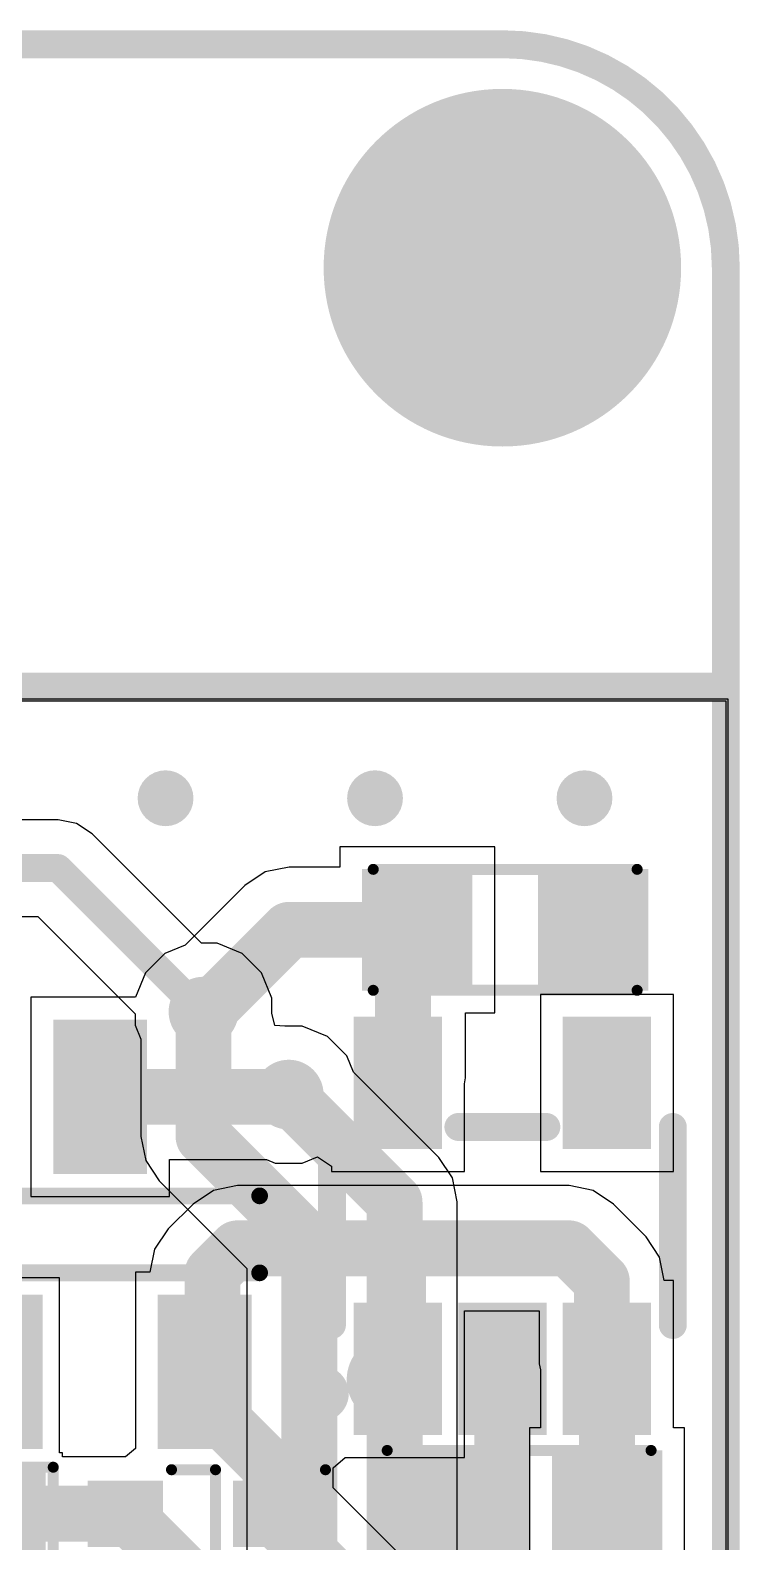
# Model space of a CAD drawing. Header units: millimetres. Extents: x -0.01 to 1.06, y -0.37 to 1.79.
# Drawn here: x 0.751 to 1.005, y 1.25 to 1.791 of the extents above; entities that cross this region are included whole.
import ezdxf

# ---------------------------------------------------------------- set-up
doc = ezdxf.new("R2010")
doc.units = ezdxf.units.MM
doc.header["$MEASUREMENT"] = 0
for name, color, linetype in [('BottomLayer', 5, 'Continuous'), ('BottomSolder', 6, 'Continuous'), ('Mechanical1', 6, 'Continuous'), ('Mechanical15', 56, 'Continuous'), ('MultiLayer', 9, 'Continuous'), ('PadHoleLayer', 156, 'Continuous'), ('TopLayer', 1, 'Continuous'), ('TopOverlay', 2, 'Continuous'), ('TopPaste', 8, 'Continuous'), ('TopSolder', 216, 'Continuous'), ('ViaHoleLayer', 16, 'Continuous')]:
    doc.layers.add(name, color=color, linetype=linetype)

# ---------------------------------------------------------------- blocks, each defined once
blk = doc.blocks.new('SOD_523_17')
at = {"layer": 'TopLayer'}
for points in [[(-0.00945, 0.00787), (0.00945, 0.00787), (0.00945, -0.00787), (-0.00945, -0.00787)], [(0.04252, 0.00787), (0.06142, 0.00787), (0.06142, -0.00787), (0.04252, -0.00787)]]:
    blk.add_hatch(color=1, dxfattribs=at).paths.add_polyline_path(points)
at = {"layer": 'TopPaste'}
for points in [[(-0.00945, 0.00787), (0.00945, 0.00787), (0.00945, -0.00787), (-0.00945, -0.00787)], [(0.04252, 0.00787), (0.06142, 0.00787), (0.06142, -0.00787), (0.04252, -0.00787)]]:
    blk.add_hatch(color=8, dxfattribs=at).paths.add_polyline_path(points)
at = {"layer": 'TopSolder'}
for points in [[(-0.01345, 0.01187), (0.01345, 0.01187), (0.01345, -0.01187), (-0.01345, -0.01187)], [(0.03852, 0.01187), (0.06542, 0.01187), (0.06542, -0.01187), (0.03852, -0.01187)]]:
    blk.add_hatch(color=216, dxfattribs=at).paths.add_polyline_path(points)
at = {"layer": 'TopOverlay', "const_width": 0.00394}
for points in [[(-0.01969, 0.01575), (-0.01969, -0.01575)], [(0.03543, 0.01575), (0.01969, 0.01575)], [(0.01969, 0.01575), (0.01969, -0.01575)], [(0.03543, -0.01575), (0.01969, -0.01575)]]:
    blk.add_lwpolyline(points, dxfattribs=at)
at = {"layer": 'TopOverlay', "const_width": 0.00197}
for points in [[(-0.02067, 0.01575, 1), (-0.0187, 0.01575, 1)], [(0.0187, 0.01575, 1), (0.02067, 0.01575, 1)], [(0.0187, 0.01575, 1), (0.02067, 0.01575, 1)], [(0.03445, 0.01575, 1), (0.03642, 0.01575, 1)], [(-0.02067, -0.01575, 1), (-0.0187, -0.01575, 1)], [(0.0187, -0.01575, 1), (0.02067, -0.01575, 1)], [(0.0187, -0.01575, 1), (0.02067, -0.01575, 1)], [(0.03445, -0.01575, 1), (0.03642, -0.01575, 1)]]:
    blk.add_lwpolyline(points, format="xyb", close=True, dxfattribs=at)
blk = doc.blocks.new('SOT_23_5_29')
at = {"layer": 'TopLayer'}
for points in [[(-0.070867, 0.049216), (-0.031497, 0.049216), (-0.031497, 0.025594), (-0.070867, 0.025594)], [(0.031495, 0.04921), (0.070865, 0.04921), (0.070865, 0.025588), (0.031495, 0.025588)], [(0.031493, 0.01181), (0.070863, 0.01181), (0.070863, -0.011812), (0.031493, -0.011812)], [(-0.070871, -0.025584), (-0.031501, -0.025584), (-0.031501, -0.049206), (-0.070871, -0.049206)], [(0.031491, -0.02559), (0.070861, -0.02559), (0.070861, -0.049212), (0.031491, -0.049212)]]:
    blk.add_hatch(color=1, dxfattribs=at).paths.add_polyline_path(points)
at = {"layer": 'TopPaste'}
for points in [[(-0.070867, 0.049216), (-0.031497, 0.049216), (-0.031497, 0.025594), (-0.070867, 0.025594)], [(0.031495, 0.04921), (0.070865, 0.04921), (0.070865, 0.025588), (0.031495, 0.025588)], [(0.031493, 0.01181), (0.070863, 0.01181), (0.070863, -0.011812), (0.031493, -0.011812)], [(-0.070871, -0.025584), (-0.031501, -0.025584), (-0.031501, -0.049206), (-0.070871, -0.049206)], [(0.031491, -0.02559), (0.070861, -0.02559), (0.070861, -0.049212), (0.031491, -0.049212)]]:
    blk.add_hatch(color=8, dxfattribs=at).paths.add_polyline_path(points)
at = {"layer": 'TopSolder'}
for points in [[(-0.074867, 0.053216), (-0.027497, 0.053216), (-0.027497, 0.021594), (-0.074867, 0.021594)], [(0.027495, 0.05321), (0.074865, 0.05321), (0.074865, 0.021588), (0.027495, 0.021588)], [(0.027493, 0.01581), (0.074863, 0.01581), (0.074863, -0.015812), (0.027493, -0.015812)], [(-0.074871, -0.021584), (-0.027501, -0.021584), (-0.027501, -0.053206), (-0.074871, -0.053206)], [(0.027491, -0.02159), (0.074861, -0.02159), (0.074861, -0.053212), (0.027491, -0.053212)]]:
    blk.add_hatch(color=216, dxfattribs=at).paths.add_polyline_path(points)
at = {"layer": 'Mechanical15'}
for points, const_width in [([(0.062875, -0.04, 1), (0.047135, -0.04, 1)], 0.015748), ([(0.043198, -0.04, 1), (0.051072, -0.04, 1)], 0.007874), ([(0.058938, -0.04, 1), (0.066812, -0.04, 1)], 0.007874)]:
    blk.add_lwpolyline(points, format="xyb", close=True, dxfattribs=dict(at, const_width=const_width))
at = {"layer": 'TopOverlay', "const_width": 0.01}
for points in [[(0.035432, 0.061022), (-0.035435, 0.061022)], [(-0.035435, -0.015751), (-0.035435, 0.015746)], [(0.035432, -0.061026), (-0.035435, -0.061026)]]:
    blk.add_lwpolyline(points, dxfattribs=at)
at = {"layer": 'TopOverlay'}
for points, const_width in [([(-0.037935, 0.061022, 1), (-0.032935, 0.061022, 1)], 0.005), ([(0.032932, 0.061022, 1), (0.037932, 0.061022, 1)], 0.005), ([(-0.037935, 0.015746, 1), (-0.032935, 0.015746, 1)], 0.005), ([(-0.037935, -0.015751, 1), (-0.032935, -0.015751, 1)], 0.005), ([(-0.037935, -0.061026, 1), (-0.032935, -0.061026, 1)], 0.005), ([(0.032932, -0.061026, 1), (0.037932, -0.061026, 1)], 0.005), ([(0.064995, -0.065, 1), (0.054995, -0.065, 1)], 0.01), ([(0.052495, -0.065, 1), (0.057495, -0.065, 1)], 0.005), ([(0.062495, -0.065, 1), (0.067495, -0.065, 1)], 0.005)]:
    blk.add_lwpolyline(points, format="xyb", close=True, dxfattribs=dict(at, const_width=const_width))
blk = doc.blocks.new('RES_0402_37')
at = {"layer": 'TopLayer'}
for points in [[(-0.0315, -0.01181), (-0.0315, 0.01181), (-0.00787, 0.01181), (-0.00787, -0.01181)], [(0.00787, -0.01181), (0.00787, 0.01181), (0.0315, 0.01181), (0.0315, -0.01181)]]:
    blk.add_hatch(color=1, dxfattribs=at).paths.add_polyline_path(points)
at = {"layer": 'TopPaste'}
for points in [[(-0.0315, -0.01181), (-0.0315, 0.01181), (-0.00787, 0.01181), (-0.00787, -0.01181)], [(0.00787, -0.01181), (0.00787, 0.01181), (0.0315, 0.01181), (0.0315, -0.01181)]]:
    blk.add_hatch(color=8, dxfattribs=at).paths.add_polyline_path(points)
at = {"layer": 'TopSolder'}
for points in [[(-0.0355, -0.01581), (-0.0355, 0.01581), (-0.00387, 0.01581), (-0.00387, -0.01581)], [(0.00387, -0.01581), (0.00387, 0.01581), (0.0355, 0.01581), (0.0355, -0.01581)]]:
    blk.add_hatch(color=216, dxfattribs=at).paths.add_polyline_path(points)
at = {"layer": 'TopOverlay', "const_width": 0.00394}
for points in [[(-0.03819, -0.01665), (-0.03819, 0.01665)], [(-0.03819, 0.01665), (0.03819, 0.01665)], [(0.03819, -0.01665), (0.03819, 0.01665)], [(0, -0.01), (0, 0.01)], [(-0.03819, -0.01665), (0.03819, -0.01665)]]:
    blk.add_lwpolyline(points, dxfattribs=at)
at = {"layer": 'TopOverlay', "const_width": 0.00197}
for points in [[(-0.03917, 0.01665, 1), (-0.0372, 0.01665, 1)], [(-0.03917, 0.01665, 1), (-0.0372, 0.01665, 1)], [(0.0372, 0.01665, 1), (0.03917, 0.01665, 1)], [(0.0372, 0.01665, 1), (0.03917, 0.01665, 1)], [(-0.00098, 0.01, 1), (0.00098, 0.01, 1)], [(-0.00098, -0.01, 1), (0.00098, -0.01, 1)], [(-0.03917, -0.01665, 1), (-0.0372, -0.01665, 1)], [(-0.03917, -0.01665, 1), (-0.0372, -0.01665, 1)], [(0.0372, -0.01665, 1), (0.03917, -0.01665, 1)], [(0.0372, -0.01665, 1), (0.03917, -0.01665, 1)]]:
    blk.add_lwpolyline(points, format="xyb", close=True, dxfattribs=at)
blk = doc.blocks.new('CAP_0603_46')
at = {"layer": 'TopLayer'}
for points in [[(-0.04724, -0.01772), (-0.04724, 0.01772), (-0.01575, 0.01772), (-0.01575, -0.01772)], [(0.01575, -0.01772), (0.01575, 0.01772), (0.04724, 0.01772), (0.04724, -0.01772)]]:
    blk.add_hatch(color=1, dxfattribs=at).paths.add_polyline_path(points)
at = {"layer": 'TopPaste'}
for points in [[(-0.04724, -0.01772), (-0.04724, 0.01772), (-0.01575, 0.01772), (-0.01575, -0.01772)], [(0.01575, -0.01772), (0.01575, 0.01772), (0.04724, 0.01772), (0.04724, -0.01772)]]:
    blk.add_hatch(color=8, dxfattribs=at).paths.add_polyline_path(points)
at = {"layer": 'TopSolder'}
for points in [[(-0.05124, -0.02172), (-0.05124, 0.02172), (-0.01175, 0.02172), (-0.01175, -0.02172)], [(0.01175, -0.02172), (0.01175, 0.02172), (0.05124, 0.02172), (0.05124, -0.02172)]]:
    blk.add_hatch(color=216, dxfattribs=at).paths.add_polyline_path(points)
at = {"layer": 'TopOverlay', "const_width": 0.00394}
for points in [[(0.04724, 0.02165), (-0.04724, 0.02165)], [(0.04724, -0.02165), (-0.04724, -0.02165)]]:
    blk.add_lwpolyline(points, dxfattribs=at)
at = {"layer": 'TopOverlay', "const_width": 0.00197}
for points in [[(-0.04823, 0.02165, 1), (-0.04626, 0.02165, 1)], [(0.04626, 0.02165, 1), (0.04823, 0.02165, 1)], [(-0.04823, -0.02165, 1), (-0.04626, -0.02165, 1)], [(0.04626, -0.02165, 1), (0.04823, -0.02165, 1)]]:
    blk.add_lwpolyline(points, format="xyb", close=True, dxfattribs=at)
blk = doc.blocks.new('CAP_0603_47')
at = {"layer": 'TopLayer'}
for points in [[(-0.04724, -0.01772), (-0.04724, 0.01772), (-0.01575, 0.01772), (-0.01575, -0.01772)], [(0.01575, -0.01772), (0.01575, 0.01772), (0.04724, 0.01772), (0.04724, -0.01772)]]:
    blk.add_hatch(color=1, dxfattribs=at).paths.add_polyline_path(points)
at = {"layer": 'TopPaste'}
for points in [[(-0.04724, -0.01772), (-0.04724, 0.01772), (-0.01575, 0.01772), (-0.01575, -0.01772)], [(0.01575, -0.01772), (0.01575, 0.01772), (0.04724, 0.01772), (0.04724, -0.01772)]]:
    blk.add_hatch(color=8, dxfattribs=at).paths.add_polyline_path(points)
at = {"layer": 'TopSolder'}
for points in [[(-0.05124, -0.02172), (-0.05124, 0.02172), (-0.01175, 0.02172), (-0.01175, -0.02172)], [(0.01175, -0.02172), (0.01175, 0.02172), (0.05124, 0.02172), (0.05124, -0.02172)]]:
    blk.add_hatch(color=216, dxfattribs=at).paths.add_polyline_path(points)
at = {"layer": 'TopOverlay', "const_width": 0.00394}
for points in [[(-0.04724, 0.02165), (0.04724, 0.02165)], [(-0.04724, -0.02165), (0.04724, -0.02165)]]:
    blk.add_lwpolyline(points, dxfattribs=at)
at = {"layer": 'TopOverlay', "const_width": 0.00197}
for points in [[(-0.04823, 0.02165, 1), (-0.04626, 0.02165, 1)], [(0.04626, 0.02165, 1), (0.04823, 0.02165, 1)], [(-0.04823, -0.02165, 1), (-0.04626, -0.02165, 1)], [(0.04626, -0.02165, 1), (0.04823, -0.02165, 1)]]:
    blk.add_lwpolyline(points, format="xyb", close=True, dxfattribs=at)
blk = doc.blocks.new('SOT23_65')
at = {"layer": 'TopLayer'}
for points in [[(-0.0128, 0.02559), (-0.0128, 0.07283), (0.0128, 0.07283), (0.0128, 0.02559)], [(-0.0502, -0.07283), (-0.0502, -0.02559), (-0.02461, -0.02559), (-0.02461, -0.07283)], [(0.02461, -0.07283), (0.02461, -0.02559), (0.0502, -0.02559), (0.0502, -0.07283)]]:
    blk.add_hatch(color=1, dxfattribs=at).paths.add_polyline_path(points)
at = {"layer": 'TopPaste'}
for points in [[(-0.0128, 0.02559), (-0.0128, 0.07283), (0.0128, 0.07283), (0.0128, 0.02559)], [(-0.0502, -0.07283), (-0.0502, -0.02559), (-0.02461, -0.02559), (-0.02461, -0.07283)], [(0.02461, -0.07283), (0.02461, -0.02559), (0.0502, -0.02559), (0.0502, -0.07283)]]:
    blk.add_hatch(color=8, dxfattribs=at).paths.add_polyline_path(points)
at = {"layer": 'TopSolder'}
for points in [[(-0.0168, 0.02159), (-0.0168, 0.07683), (0.0168, 0.07683), (0.0168, 0.02159)], [(-0.0542, -0.07683), (-0.0542, -0.02159), (-0.02061, -0.02159), (-0.02061, -0.07683)], [(0.02061, -0.07683), (0.02061, -0.02159), (0.0542, -0.02159), (0.0542, -0.07683)]]:
    blk.add_hatch(color=216, dxfattribs=at).paths.add_polyline_path(points)
at = {"layer": 'TopOverlay', "const_width": 0.00598}
for points in [[(-0.05709, -0.01378), (-0.05709, 0.01378)], [(-0.05709, 0.01378), (0.05709, 0.01378)], [(0.05709, -0.01378), (0.05709, 0.01378)], [(-0.05709, -0.01378), (0.05709, -0.01378)]]:
    blk.add_lwpolyline(points, dxfattribs=at)
at = {"layer": 'TopOverlay'}
for points, const_width in [([(-0.05858, 0.01378, 1), (-0.05559, 0.01378, 1)], 0.00299), ([(-0.05858, 0.01378, 1), (-0.05559, 0.01378, 1)], 0.00299), ([(0.05559, 0.01378, 1), (0.05858, 0.01378, 1)], 0.00299), ([(0.05559, 0.01378, 1), (0.05858, 0.01378, 1)], 0.00299), ([(-0.05858, -0.01378, 1), (-0.05559, -0.01378, 1)], 0.00299), ([(-0.05858, -0.01378, 1), (-0.05559, -0.01378, 1)], 0.00299), ([(0.05559, -0.01378, 1), (0.05858, -0.01378, 1)], 0.00299), ([(0.05559, -0.01378, 1), (0.05858, -0.01378, 1)], 0.00299), ([(-0.06051, -0.05512, 1), (-0.06862, -0.05512, 1)], 0.006), ([(-0.07012, -0.05512, 1), (-0.06712, -0.05512, 1)], 0.003), ([(-0.06201, -0.05512, 1), (-0.05901, -0.05512, 1)], 0.003)]:
    blk.add_lwpolyline(points, format="xyb", close=True, dxfattribs=dict(at, const_width=const_width))

msp = doc.modelspace()

# ---------------------------------------------------------------- hatches: boundary and pattern name
at = {"layer": 'BottomLayer'}
h = msp.add_hatch(color=5, dxfattribs=at)
edge = h.paths.add_edge_path()
edge.add_arc((0.92, 1.70631), 0.06, 0, 360)
h = msp.add_hatch(color=5, dxfattribs=at)
edge = h.paths.add_edge_path()
edge.add_arc((0.7994, 1.51641), 0.01, 0, 360)
h = msp.add_hatch(color=5, dxfattribs=at)
edge = h.paths.add_edge_path()
edge.add_arc((0.8744, 1.51641), 0.01, 0, 360)
h = msp.add_hatch(color=5, dxfattribs=at)
edge = h.paths.add_edge_path()
edge.add_arc((0.9494, 1.51641), 0.01, 0, 360)
h = msp.add_hatch(color=5, dxfattribs=at)
edge = h.paths.add_edge_path()
edge.add_arc((0.813, 1.44002), 0.0125, 0, 360)
h = msp.add_hatch(color=5, dxfattribs=at)
edge = h.paths.add_edge_path()
edge.add_arc((0.8435, 1.41031), 0.0125, 0, 360)
at = {"layer": 'BottomSolder'}
h = msp.add_hatch(color=6, dxfattribs=at)
edge = h.paths.add_edge_path()
edge.add_arc((0.92, 1.70631), 0.064, 0, 360)
at = {"layer": 'MultiLayer'}
h = msp.add_hatch(color=9, dxfattribs=at)
edge = h.paths.add_edge_path()
edge.add_arc((0.92, 1.70631), 0.06, 0, 360)
at = {"layer": 'PadHoleLayer'}
h = msp.add_hatch(color=156, dxfattribs=at)
edge = h.paths.add_edge_path()
edge.add_arc((0.92, 1.70631), 0.045, 0, 360)
at = {"layer": 'TopLayer'}
h = msp.add_hatch(color=1, dxfattribs=at)
edge = h.paths.add_edge_path()
edge.add_arc((0.92, 1.70631), 0.06, 0, 360)
h = msp.add_hatch(color=1, dxfattribs=at)
edge = h.paths.add_edge_path()
edge.add_arc((0.7994, 1.51641), 0.01, 0, 360)
h = msp.add_hatch(color=1, dxfattribs=at)
edge = h.paths.add_edge_path()
edge.add_arc((0.8744, 1.51641), 0.01, 0, 360)
h = msp.add_hatch(color=1, dxfattribs=at)
edge = h.paths.add_edge_path()
edge.add_arc((0.9494, 1.51641), 0.01, 0, 360)
h = msp.add_hatch(color=1, dxfattribs=at)
edge = h.paths.add_edge_path()
edge.add_arc((0.813, 1.44002), 0.0125, 0, 360)
h = msp.add_hatch(color=1, dxfattribs=at)
edge = h.paths.add_edge_path()
edge.add_arc((0.8435, 1.41031), 0.0125, 0, 360)
at = {"layer": 'ViaHoleLayer'}
h = msp.add_hatch(color=16, dxfattribs=at)
edge = h.paths.add_edge_path()
edge.add_arc((0.7994, 1.51641), 0.006, 0, 360)
h = msp.add_hatch(color=16, dxfattribs=at)
edge = h.paths.add_edge_path()
edge.add_arc((0.8744, 1.51641), 0.006, 0, 360)
h = msp.add_hatch(color=16, dxfattribs=at)
edge = h.paths.add_edge_path()
edge.add_arc((0.9494, 1.51641), 0.006, 0, 360)
h = msp.add_hatch(color=16, dxfattribs=at)
edge = h.paths.add_edge_path()
edge.add_arc((0.813, 1.44002), 0.0075, 0, 360)
h = msp.add_hatch(color=16, dxfattribs=at)
edge = h.paths.add_edge_path()
edge.add_arc((0.8435, 1.41031), 0.0075, 0, 360)

# ---------------------------------------------------------------- linework, layer by layer
at = {"layer": 'BottomLayer'}
for p, q in [((0.00069, 1.552), (1.00069, 1.552)), ((1.00069, 1.552), (1.00069, 0.856)), ((0.7609, 1.50874), (0.4284, 1.50874)), ((0.76753, 1.50742), (0.7609, 1.50874)), ((0.77316, 1.50367), (0.76753, 1.50742)), ((0.8123, 1.46452), (0.77316, 1.50367)), ((0.43558, 1.47408), (0.75372, 1.47408)), ((0.75372, 1.47408), (0.7885, 1.4393)), ((0.81787, 1.46452), (0.8123, 1.46452)), ((0.82688, 1.46079), (0.81787, 1.46452)), ((0.83377, 1.4539), (0.82688, 1.46079)), ((0.8375, 1.4449), (0.83377, 1.4539)), ((0.8375, 1.43943), (0.8375, 1.4449)), ((0.7885, 1.4393), (0.7885, 1.43515)), ((0.83856, 1.43507), (0.8375, 1.43943)), ((0.7885, 1.43515), (0.79057, 1.43016)), ((0.84212, 1.43481), (0.83856, 1.43507)), ((0.84837, 1.43481), (0.84212, 1.43481)), ((0.85738, 1.43108), (0.84837, 1.43481)), ((0.79057, 1.43016), (0.79057, 1.39531)), ((0.86427, 1.42419), (0.85738, 1.43108)), ((0.86669, 1.41834), (0.86427, 1.42419)), ((0.89726, 1.38777), (0.86669, 1.41834)), ((0.79057, 1.39531), (0.79228, 1.38673)), ((0.79228, 1.38673), (0.79714, 1.37945)), ((0.90212, 1.38049), (0.89726, 1.38777)), ((0.90383, 1.37191), (0.90212, 1.38049)), ((0.79714, 1.37945), (0.82847, 1.34812)), ((0.90383, 1.19756), (0.90383, 1.37191)), ((0.82847, 1.34812), (0.82847, 1.17373))]:
    msp.add_line(p, q, dxfattribs=at)
for points, const_width in [([(0.4284, 1.49141), (0.7609, 1.49141)], 0.01), ([(0.7609, 1.49141), (0.81229, 1.44002)], 0.01), ([(0.813, 1.39531), (0.813, 1.44002)], 0.02), ([(0.81229, 1.44002), (0.813, 1.44002)], 0.01), ([(0.8435, 1.40981), (0.8435, 1.41031)], 0.02), ([(0.8435, 1.40981), (0.8814, 1.37191)], 0.02), ([(0.813, 1.39531), (0.8509, 1.35741)], 0.02), ([(0.8814, 1.18827), (0.8814, 1.37191)], 0.02), ([(0.8509, 1.17373), (0.8509, 1.35741)], 0.02)]:
    msp.add_lwpolyline(points, dxfattribs=dict(at, const_width=const_width))
for points, const_width in [([(0.7584, 1.49141, 1), (0.7634, 1.49141, 1)], 0.005), ([(0.7584, 1.49141, 1), (0.7634, 1.49141, 1)], 0.005), ([(0.808, 1.44002, 1), (0.818, 1.44002, 1)], 0.01), ([(0.80979, 1.44002, 1), (0.81479, 1.44002, 1)], 0.005), ([(0.80979, 1.44002, 1), (0.81479, 1.44002, 1)], 0.005), ([(0.8105, 1.44002, 1), (0.8155, 1.44002, 1)], 0.005), ([(0.8385, 1.41031, 1), (0.8485, 1.41031, 1)], 0.01), ([(0.8385, 1.40981, 1), (0.8485, 1.40981, 1)], 0.01), ([(0.8385, 1.40981, 1), (0.8485, 1.40981, 1)], 0.01), ([(0.808, 1.39531, 1), (0.818, 1.39531, 1)], 0.01), ([(0.808, 1.39531, 1), (0.818, 1.39531, 1)], 0.01), ([(0.8764, 1.37191, 1), (0.8864, 1.37191, 1)], 0.01), ([(0.8764, 1.37191, 1), (0.8864, 1.37191, 1)], 0.01), ([(0.8459, 1.35741, 1), (0.8559, 1.35741, 1)], 0.01), ([(0.8459, 1.35741, 1), (0.8559, 1.35741, 1)], 0.01)]:
    msp.add_lwpolyline(points, format="xyb", close=True, dxfattribs=dict(at, const_width=const_width))
at = {"layer": 'Mechanical1', "const_width": 0.01}
for points in [[(0.08, 1.78631), (0.92, 1.78631)], [(1, 0.08131), (1, 1.70631)], [(0, 1.55631), (0.999, 1.55631)]]:
    msp.add_lwpolyline(points, dxfattribs=at)
at = {"layer": 'Mechanical1', "const_width": 0.005}
for points in [[(0.9175, 1.78631, 1), (0.9225, 1.78631, 1)], [(0.9175, 1.78631, 1), (0.9225, 1.78631, 1)], [(0.9975, 1.70631, 1), (1.0025, 1.70631, 1)], [(0.9975, 1.70631, 1), (1.0025, 1.70631, 1)], [(0.9965, 1.55631, 1), (1.0015, 1.55631, 1)]]:
    msp.add_lwpolyline(points, format="xyb", close=True, dxfattribs=at)
at = {"layer": 'Mechanical1', "const_width": 0.01}
msp.add_lwpolyline([(0.92, 1.78631, -0.414214), (1, 1.70631)], format="xyb", dxfattribs=at)
at = {"layer": 'TopLayer'}
for p, q in [((0.28993, 1.55131), (1, 1.55131)), ((1, 1.55131), (1, 0.85531)), ((0.91725, 1.49903), (0.86176, 1.49903)), ((0.86176, 1.49903), (0.86176, 1.49174)), ((0.91725, 1.43959), (0.91725, 1.49903)), ((0.83506, 1.49003), (0.82778, 1.48517)), ((0.84364, 1.49174), (0.83506, 1.49003)), ((0.86176, 1.49174), (0.84364, 1.49174)), ((0.82778, 1.48517), (0.80643, 1.46382)), ((0.80643, 1.46382), (0.79912, 1.46079)), ((0.79912, 1.46079), (0.79223, 1.4539)), ((0.79223, 1.4539), (0.7886, 1.44515)), ((0.7886, 1.44515), (0.7512, 1.44515)), ((0.7512, 1.44515), (0.7512, 1.3739)), ((0.98122, 1.44618), (0.93359, 1.44618)), ((0.93359, 1.44618), (0.93359, 1.38281)), ((0.98122, 1.38281), (0.98122, 1.44618)), ((0.90685, 1.41631), (0.90685, 1.43959)), ((0.90685, 1.43959), (0.91725, 1.43959)), ((0.90642, 1.41414), (0.90685, 1.41631)), ((0.90642, 1.38281), (0.90642, 1.41414)), ((0.8008, 1.3739), (0.8008, 1.38709)), ((0.8008, 1.38709), (0.83553, 1.38709)), ((0.83553, 1.38709), (0.83863, 1.38581)), ((0.83863, 1.38581), (0.84837, 1.38581)), ((0.84837, 1.38581), (0.85379, 1.38806)), ((0.85379, 1.38806), (0.85879, 1.38472)), ((0.85879, 1.38472), (0.85879, 1.38281)), ((0.85879, 1.38281), (0.90642, 1.38281)), ((0.93359, 1.38281), (0.98122, 1.38281)), ((0.81653, 1.37603), (0.80926, 1.37117)), ((0.82512, 1.37774), (0.81653, 1.37603)), ((0.94387, 1.37774), (0.82512, 1.37774)), ((0.95246, 1.37603), (0.94387, 1.37774)), ((0.95973, 1.37117), (0.95246, 1.37603)), ((0.7512, 1.3739), (0.8008, 1.3739)), ((0.80926, 1.37117), (0.80034, 1.36225)), ((0.97145, 1.35946), (0.95973, 1.37117)), ((0.80034, 1.36225), (0.79547, 1.35497)), ((0.97631, 1.35218), (0.97145, 1.35946)), ((0.79547, 1.35497), (0.79383, 1.34672)), ((0.97798, 1.34382), (0.97631, 1.35218)), ((0.76139, 1.34472), (0.7158, 1.34472)), ((0.76139, 1.28212), (0.76139, 1.34472)), ((0.79383, 1.34672), (0.78861, 1.34672)), ((0.78861, 1.34672), (0.78861, 1.28366)), ((0.98121, 1.34382), (0.97798, 1.34382)), ((0.98121, 1.29103), (0.98121, 1.34382)), ((0.90641, 1.28045), (0.90641, 1.33288)), ((0.90641, 1.33288), (0.93316, 1.33288)), ((0.93316, 1.33288), (0.93316, 1.31394)), ((0.93316, 1.31394), (0.93359, 1.31178)), ((0.93359, 1.31178), (0.93359, 1.29103)), ((0.93359, 1.29103), (0.92975, 1.29103)), ((0.92975, 1.29103), (0.92975, 1.23159)), ((0.98524, 1.29103), (0.98121, 1.29103)), ((0.98524, 1.23159), (0.98524, 1.29103)), ((0.78861, 1.28366), (0.785, 1.2807)), ((0.7625, 1.28212), (0.76139, 1.28212)), ((0.7625, 1.2807), (0.7625, 1.28212)), ((0.785, 1.2807), (0.7625, 1.2807)), ((0.8594, 1.2767), (0.86375, 1.28045)), ((0.86375, 1.28045), (0.90641, 1.28045)), ((0.8594, 1.2757), (0.8594, 1.2767)), ((0.8594, 1.2696), (0.8594, 1.2757)), ((0.88826, 1.24074), (0.8594, 1.2696))]:
    msp.add_line(p, q, dxfattribs=at)
at = {"layer": 'TopLayer', "const_width": 0.02}
for points in [[(0.81435, 1.44002), (0.84364, 1.46931)], [(0.84364, 1.46931), (0.8895, 1.46931)], [(0.88442, 1.46422), (0.8895, 1.46931)], [(0.88442, 1.41631), (0.88442, 1.46422)], [(0.813, 1.44002), (0.81435, 1.44002)], [(0.8826, 1.4145), (0.88442, 1.41631)], [(0.776, 1.40952), (0.84271, 1.40952)], [(0.8162, 1.34639), (0.82512, 1.35531)], [(0.82512, 1.35531), (0.88449, 1.35531)], [(0.8826, 1.35341), (0.88449, 1.35531)], [(0.8826, 1.31213), (0.8826, 1.35341)], [(0.88449, 1.35531), (0.94387, 1.35531)], [(0.94387, 1.35531), (0.95559, 1.3436)], [(0.8162, 1.31389), (0.8162, 1.34639)], [(0.95559, 1.31394), (0.95559, 1.3436)], [(0.8134, 1.3111), (0.8162, 1.31389)], [(0.8134, 1.30027), (0.8134, 1.3111)], [(0.92, 1.267), (0.92, 1.31213)], [(0.95559, 1.31394), (0.9574, 1.31213)], [(0.9574, 1.31213), (0.95745, 1.31208)], [(0.95745, 1.26136), (0.95745, 1.31208)], [(0.8134, 1.30027), (0.83697, 1.2767)], [(0.83697, 1.26031), (0.83697, 1.2767)], [(0.8945, 1.26131), (0.90019, 1.267)], [(0.90019, 1.267), (0.92, 1.267)], [(0.92, 1.22186), (0.92, 1.267)], [(0.74069, 1.26031), (0.785, 1.26031)], [(0.785, 1.26031), (0.80963, 1.23568)], [(0.785, 1.26031), (0.785, 1.26031)], [(0.83697, 1.26031), (0.8724, 1.22488)], [(0.95745, 1.26136), (0.9575, 1.26131)]]:
    msp.add_lwpolyline(points, dxfattribs=at)
at = {"layer": 'TopLayer', "const_width": 0.01}
for points in [[(0.83864, 1.46931, 1), (0.84864, 1.46931, 1)], [(0.83864, 1.46931, 1), (0.84864, 1.46931, 1)], [(0.8845, 1.46931, 1), (0.8945, 1.46931, 1)], [(0.8845, 1.46931, 1), (0.8945, 1.46931, 1)], [(0.87942, 1.46422, 1), (0.88942, 1.46422, 1)], [(0.87942, 1.46422, 1), (0.88942, 1.46422, 1)], [(0.808, 1.44002, 1), (0.818, 1.44002, 1)], [(0.80935, 1.44002, 1), (0.81935, 1.44002, 1)], [(0.80935, 1.44002, 1), (0.81935, 1.44002, 1)], [(0.8776, 1.4145, 1), (0.8876, 1.4145, 1)], [(0.87942, 1.41631, 1), (0.88942, 1.41631, 1)], [(0.87942, 1.41631, 1), (0.88942, 1.41631, 1)], [(0.771, 1.40952, 1), (0.781, 1.40952, 1)], [(0.83771, 1.40952, 1), (0.84771, 1.40952, 1)], [(0.82012, 1.35531, 1), (0.83012, 1.35531, 1)], [(0.82012, 1.35531, 1), (0.83012, 1.35531, 1)], [(0.8776, 1.35341, 1), (0.8876, 1.35341, 1)], [(0.8776, 1.35341, 1), (0.8876, 1.35341, 1)], [(0.87949, 1.35531, 1), (0.88949, 1.35531, 1)], [(0.87949, 1.35531, 1), (0.88949, 1.35531, 1)], [(0.87949, 1.35531, 1), (0.88949, 1.35531, 1)], [(0.93887, 1.35531, 1), (0.94887, 1.35531, 1)], [(0.93887, 1.35531, 1), (0.94887, 1.35531, 1)], [(0.8112, 1.34639, 1), (0.8212, 1.34639, 1)], [(0.8112, 1.34639, 1), (0.8212, 1.34639, 1)], [(0.95059, 1.3436, 1), (0.96059, 1.3436, 1)], [(0.95059, 1.3436, 1), (0.96059, 1.3436, 1)], [(0.8084, 1.3111, 1), (0.8184, 1.3111, 1)], [(0.8084, 1.3111, 1), (0.8184, 1.3111, 1)], [(0.8112, 1.31389, 1), (0.8212, 1.31389, 1)], [(0.8112, 1.31389, 1), (0.8212, 1.31389, 1)], [(0.8776, 1.31213, 1), (0.8876, 1.31213, 1)], [(0.915, 1.31213, 1), (0.925, 1.31213, 1)], [(0.95059, 1.31394, 1), (0.96059, 1.31394, 1)], [(0.95059, 1.31394, 1), (0.96059, 1.31394, 1)], [(0.9524, 1.31213, 1), (0.9624, 1.31213, 1)], [(0.9524, 1.31213, 1), (0.9624, 1.31213, 1)], [(0.95245, 1.31208, 1), (0.96245, 1.31208, 1)], [(0.95245, 1.31208, 1), (0.96245, 1.31208, 1)], [(0.8084, 1.30027, 1), (0.8184, 1.30027, 1)], [(0.8084, 1.30027, 1), (0.8184, 1.30027, 1)], [(0.83197, 1.2767, 1), (0.84197, 1.2767, 1)], [(0.83197, 1.2767, 1), (0.84197, 1.2767, 1)], [(0.89519, 1.267, 1), (0.90519, 1.267, 1)], [(0.89519, 1.267, 1), (0.90519, 1.267, 1)], [(0.915, 1.267, 1), (0.925, 1.267, 1)], [(0.915, 1.267, 1), (0.925, 1.267, 1)], [(0.915, 1.267, 1), (0.925, 1.267, 1)], [(0.78, 1.26031, 1), (0.79, 1.26031, 1)], [(0.78, 1.26031, 1), (0.79, 1.26031, 1)], [(0.78, 1.26031, 1), (0.79, 1.26031, 1)], [(0.78, 1.26031, 1), (0.79, 1.26031, 1)], [(0.83197, 1.26031, 1), (0.84197, 1.26031, 1)], [(0.83197, 1.26031, 1), (0.84197, 1.26031, 1)], [(0.8895, 1.26131, 1), (0.8995, 1.26131, 1)], [(0.95245, 1.26136, 1), (0.96245, 1.26136, 1)], [(0.95245, 1.26136, 1), (0.96245, 1.26136, 1)], [(0.9525, 1.26131, 1), (0.9625, 1.26131, 1)]]:
    msp.add_lwpolyline(points, format="xyb", close=True, dxfattribs=at)

# ---------------------------------------------------------------- block references
for name, p, rotation in [('CAP_0603_46', (0.921, 1.46931), 180), ('SOT_23_5_29', (0.92, 1.36331), 270), ('SOD_523_17', (0.83697, 1.26031), 180)]:
    msp.add_blockref(name, p, dxfattribs=dict(rotation=rotation))
for name, p in [('SOT23_65', (0.776, 1.36031)), ('CAP_0603_47', (0.926, 1.26131)), ('RES_0402_37', (0.721, 1.26031))]:
    msp.add_blockref(name, p)

doc.saveas('drawing.dxf')
